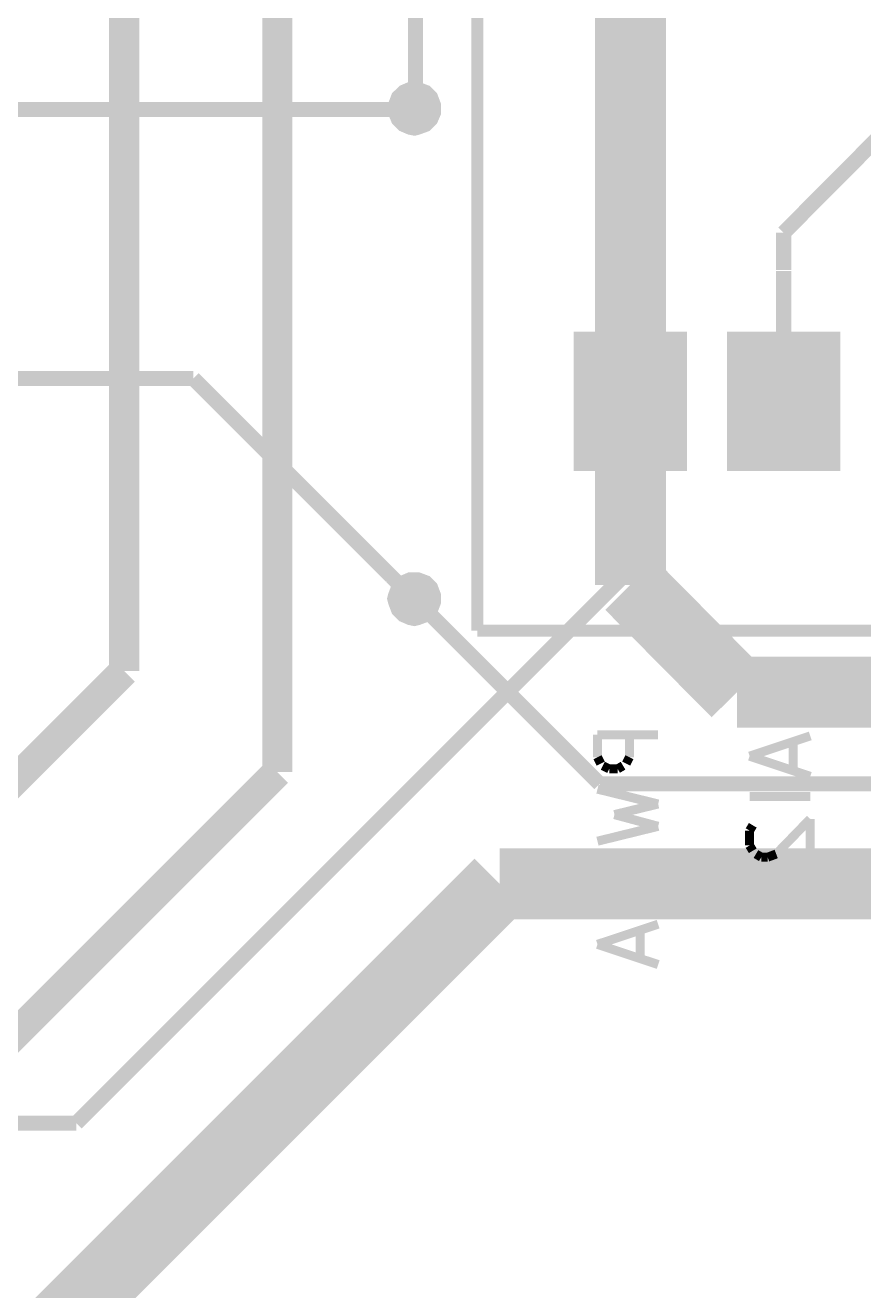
# Model space of a CAD drawing. Header units: millimetres. Extents: x 10 to 287, y 10 to 200.
# Drawn here: x 114.43 to 128.33, y 82.24 to 103.22 of the extents above; entities that cross this region are included whole.
import ezdxf

# ---------------------------------------------------------------- set-up
doc = ezdxf.new("R2010")
doc.units = ezdxf.units.MM
doc.layers.add('H', color=7, linetype='Continuous')
doc.layers.add('P', color=7, linetype='Continuous')

msp = doc.modelspace()

# ---------------------------------------------------------------- hatches: boundary and pattern name
at = {"layer": 'H', "linetype": 'Continuous'}
for points in [[(120.879, 101.459), (120.809, 101.459), (120.668, 101.512), (120.562, 101.618), (120.509, 101.759), (120.509, 101.829), (120.509, 101.918), (120.562, 102.041), (120.668, 102.147), (120.809, 102.217), (120.879, 102.217), (120.968, 102.217), (121.091, 102.147), (121.197, 102.041), (121.25, 101.918), (121.267, 101.829), (121.25, 101.759), (121.197, 101.618), (121.091, 101.512), (120.968, 101.459), (120.879, 101.459)], [(120.879, 101.459), (120.809, 101.459), (120.668, 101.512), (120.562, 101.618), (120.509, 101.759), (120.509, 101.829), (120.509, 101.918), (120.562, 102.041), (120.668, 102.147), (120.809, 102.217), (120.879, 102.217), (120.968, 102.217), (121.091, 102.147), (121.197, 102.041), (121.25, 101.918), (121.267, 101.829), (121.25, 101.759), (121.197, 101.618), (121.091, 101.512), (120.968, 101.459), (120.879, 101.459)], [(120.879, 101.6), (120.826, 101.6), (120.756, 101.635), (120.685, 101.706), (120.65, 101.794), (120.65, 101.882), (120.685, 101.953), (120.756, 102.023), (120.826, 102.059), (120.932, 102.059), (121.003, 102.023), (121.073, 101.953), (121.109, 101.882), (121.109, 101.829), (121.109, 101.776), (121.073, 101.706), (121.003, 101.635), (120.932, 101.6), (120.879, 101.6)], [(120.879, 101.6), (120.826, 101.6), (120.756, 101.635), (120.685, 101.706), (120.65, 101.794), (120.65, 101.882), (120.685, 101.953), (120.756, 102.023), (120.826, 102.059), (120.932, 102.059), (121.003, 102.023), (121.073, 101.953), (121.109, 101.882), (121.109, 101.829), (121.109, 101.776), (121.073, 101.706), (121.003, 101.635), (120.932, 101.6), (120.879, 101.6)], [(124.442, 96.52), (124.354, 96.538), (124.178, 96.608), (124.054, 96.749), (123.966, 96.908), (123.966, 97.014), (123.966, 97.102), (124.054, 97.278), (124.178, 97.402), (124.354, 97.473), (124.442, 97.49), (124.548, 97.473), (124.707, 97.402), (124.848, 97.278), (124.919, 97.102), (124.919, 97.014), (124.919, 96.908), (124.848, 96.749), (124.707, 96.608), (124.548, 96.538), (124.442, 96.52)], [(124.442, 96.52), (124.354, 96.538), (124.178, 96.608), (124.054, 96.749), (123.966, 96.908), (123.966, 97.014), (123.966, 97.102), (124.054, 97.278), (124.178, 97.402), (124.354, 97.473), (124.442, 97.49), (124.548, 97.473), (124.707, 97.402), (124.848, 97.278), (124.919, 97.102), (124.919, 97.014), (124.919, 96.908), (124.848, 96.749), (124.707, 96.608), (124.548, 96.538), (124.442, 96.52)], [(126.982, 96.52), (126.894, 96.538), (126.718, 96.608), (126.577, 96.749), (126.506, 96.908), (126.506, 97.014), (126.506, 97.102), (126.577, 97.278), (126.718, 97.402), (126.894, 97.473), (126.982, 97.49), (127.088, 97.473), (127.265, 97.402), (127.388, 97.278), (127.459, 97.102), (127.459, 97.014), (127.459, 96.908), (127.388, 96.749), (127.265, 96.608), (127.088, 96.538), (126.982, 96.52)], [(126.982, 96.52), (126.894, 96.538), (126.718, 96.608), (126.577, 96.749), (126.506, 96.908), (126.506, 97.014), (126.506, 97.102), (126.577, 97.278), (126.718, 97.402), (126.894, 97.473), (126.982, 97.49), (127.088, 97.473), (127.265, 97.402), (127.388, 97.278), (127.459, 97.102), (127.459, 97.014), (127.459, 96.908), (127.388, 96.749), (127.265, 96.608), (127.088, 96.538), (126.982, 96.52)], [(120.879, 93.327), (120.809, 93.327), (120.668, 93.398), (120.562, 93.486), (120.509, 93.627), (120.509, 93.698), (120.509, 93.786), (120.562, 93.927), (120.668, 94.015), (120.809, 94.086), (120.879, 94.086), (120.968, 94.086), (121.091, 94.015), (121.197, 93.927), (121.25, 93.786), (121.267, 93.698), (121.25, 93.627), (121.197, 93.486), (121.091, 93.398), (120.968, 93.327), (120.879, 93.327)], [(120.879, 93.327), (120.809, 93.327), (120.668, 93.398), (120.562, 93.486), (120.509, 93.627), (120.509, 93.698), (120.509, 93.786), (120.562, 93.927), (120.668, 94.015), (120.809, 94.086), (120.879, 94.086), (120.968, 94.086), (121.091, 94.015), (121.197, 93.927), (121.25, 93.786), (121.267, 93.698), (121.25, 93.627), (121.197, 93.486), (121.091, 93.398), (120.968, 93.327), (120.879, 93.327)], [(120.879, 93.486), (120.826, 93.486), (120.756, 93.521), (120.685, 93.574), (120.65, 93.663), (120.65, 93.751), (120.685, 93.839), (120.756, 93.892), (120.826, 93.927), (120.879, 93.927), (120.932, 93.927), (121.003, 93.892), (121.073, 93.839), (121.109, 93.751), (121.109, 93.698), (121.109, 93.663), (121.073, 93.574), (121.003, 93.521), (120.932, 93.486), (120.879, 93.486)], [(120.879, 93.486), (120.826, 93.486), (120.756, 93.521), (120.685, 93.574), (120.65, 93.663), (120.65, 93.751), (120.685, 93.839), (120.756, 93.892), (120.826, 93.927), (120.879, 93.927), (120.932, 93.927), (121.003, 93.892), (121.073, 93.839), (121.109, 93.751), (121.109, 93.698), (121.109, 93.663), (121.073, 93.574), (121.003, 93.521), (120.932, 93.486), (120.879, 93.486)]]:
    msp.add_hatch(color=256, dxfattribs=at).paths.add_polyline_path(points)

# ---------------------------------------------------------------- linework, layer by layer
at = {"layer": 'P'}
for points, const_width in [([(116.064, 116.611), (116.064, 92.516)], 0.5), ([(116.064, 116.611), (116.064, 92.516)], 0.5), ([(118.604, 115.888), (118.604, 90.84)], 0.5), ([(118.604, 115.888), (118.604, 90.84)], 0.5), ([(121.92, 116.046), (121.92, 93.186)], 0.2), ([(121.92, 116.046), (121.92, 93.186)], 0.2), ([(121.92, 116.046), (121.92, 93.186)], 0.2), ([(121.92, 116.046), (121.92, 93.186)], 0.2), ([(121.92, 116.046), (121.92, 93.186)], 0.2), ([(121.92, 116.046), (121.92, 93.186)], 0.2), ([(120.897, 105.322), (120.897, 101.829)], 0.25), ([(120.897, 105.322), (120.897, 101.829)], 0.25), ([(124.46, 96.996), (124.46, 104.722)], 1.177), ([(124.46, 96.996), (124.46, 104.722)], 1.177), ([(127, 99.783), (130.034, 102.835)], 0.25), ([(127, 99.783), (130.034, 102.835)], 0.25), ([(121.25, 101.847), (121.25, 101.918), (121.197, 102.059), (121.091, 102.164), (120.95, 102.217), (120.879, 102.217), (120.791, 102.217), (120.668, 102.164), (120.562, 102.059), (120.509, 101.918), (120.491, 101.847), (120.509, 101.759), (120.562, 101.635), (120.668, 101.529), (120.791, 101.477), (120.879, 101.459), (120.95, 101.477), (121.091, 101.529), (121.197, 101.635), (121.25, 101.759), (121.25, 101.847), (121.25, 101.847)], 0.132), ([(121.25, 101.847), (121.25, 101.918), (121.197, 102.059), (121.091, 102.164), (120.95, 102.217), (120.879, 102.217), (120.791, 102.217), (120.668, 102.164), (120.562, 102.059), (120.509, 101.918), (120.491, 101.847), (120.509, 101.759), (120.562, 101.635), (120.668, 101.529), (120.791, 101.477), (120.879, 101.459), (120.95, 101.477), (121.091, 101.529), (121.197, 101.635), (121.25, 101.759), (121.25, 101.847), (121.25, 101.847)], 0.132), ([(121.109, 101.847), (121.073, 101.97), (121.003, 102.023), (120.915, 102.059), (120.826, 102.059), (120.738, 102.023), (120.685, 101.97), (120.65, 101.882), (120.65, 101.794), (120.685, 101.706), (120.738, 101.653), (120.826, 101.618), (120.932, 101.618), (121.003, 101.653), (121.073, 101.706), (121.109, 101.794), (121.109, 101.847), (121.109, 101.847)], 0.132), ([(121.109, 101.847), (121.073, 101.97), (121.003, 102.023), (120.915, 102.059), (120.826, 102.059), (120.738, 102.023), (120.685, 101.97), (120.65, 101.882), (120.65, 101.794), (120.685, 101.706), (120.738, 101.653), (120.826, 101.618), (120.932, 101.618), (121.003, 101.653), (121.073, 101.706), (121.109, 101.794), (121.109, 101.847), (121.109, 101.847)], 0.132), ([(120.897, 101.829), (112.254, 101.829)], 0.25), ([(120.897, 101.829), (112.254, 101.829)], 0.25), ([(127, 99.166), (127, 99.783)], 0.25), ([(127, 99.166), (127, 99.783)], 0.25), ([(127, 96.996), (127, 99.148)], 0.25), ([(127, 96.996), (127, 99.148)], 0.25), ([(124.46, 98.143), (124.46, 95.832)], 1.878), ([(124.46, 98.143), (124.46, 95.832)], 1.878), ([(127, 98.143), (127, 95.832)], 1.878), ([(127, 98.143), (127, 95.832)], 1.878), ([(124.46, 96.996), (124.46, 93.945)], 1.177), ([(124.46, 96.996), (124.46, 93.945)], 1.177), ([(96.89, 97.367), (117.21, 97.367)], 0.25), ([(96.89, 97.367), (117.21, 97.367)], 0.25), ([(117.21, 97.367), (120.491, 94.086)], 0.25), ([(117.21, 97.367), (120.491, 94.086)], 0.25), ([(124.919, 97.014), (124.919, 97.12), (124.83, 97.278), (124.707, 97.42), (124.531, 97.49), (124.442, 97.49), (124.337, 97.49), (124.16, 97.42), (124.037, 97.278), (123.966, 97.12), (123.966, 97.014), (123.966, 96.926), (124.037, 96.749), (124.16, 96.608), (124.337, 96.538), (124.442, 96.538), (124.531, 96.538), (124.707, 96.608), (124.83, 96.749), (124.919, 96.926), (124.919, 97.014), (124.919, 97.014)], 0.132), ([(124.919, 97.014), (124.919, 97.12), (124.83, 97.278), (124.707, 97.42), (124.531, 97.49), (124.442, 97.49), (124.337, 97.49), (124.16, 97.42), (124.037, 97.278), (123.966, 97.12), (123.966, 97.014), (123.966, 96.926), (124.037, 96.749), (124.16, 96.608), (124.337, 96.538), (124.442, 96.538), (124.531, 96.538), (124.707, 96.608), (124.83, 96.749), (124.919, 96.926), (124.919, 97.014), (124.919, 97.014)], 0.132), ([(127.459, 97.014), (127.459, 97.12), (127.37, 97.278), (127.247, 97.42), (127.071, 97.49), (126.982, 97.49), (126.877, 97.49), (126.7, 97.42), (126.577, 97.278), (126.506, 97.12), (126.506, 97.014), (126.506, 96.926), (126.577, 96.749), (126.7, 96.608), (126.877, 96.538), (126.982, 96.538), (127.071, 96.538), (127.247, 96.608), (127.37, 96.749), (127.459, 96.926), (127.459, 97.014), (127.459, 97.014)], 0.132), ([(127.459, 97.014), (127.459, 97.12), (127.37, 97.278), (127.247, 97.42), (127.071, 97.49), (126.982, 97.49), (126.877, 97.49), (126.7, 97.42), (126.577, 97.278), (126.506, 97.12), (126.506, 97.014), (126.506, 96.926), (126.577, 96.749), (126.7, 96.608), (126.877, 96.538), (126.982, 96.538), (127.071, 96.538), (127.247, 96.608), (127.37, 96.749), (127.459, 96.926), (127.459, 97.014), (127.459, 97.014)], 0.132), ([(124.46, 94.209), (124.46, 96.996)], 0.25), ([(124.46, 94.209), (124.46, 96.996)], 0.25), ([(124.46, 93.945), (126.224, 92.163)], 1.177), ([(124.46, 93.945), (126.224, 92.163)], 1.177), ([(115.27, 85.019), (124.46, 94.209)], 0.25), ([(115.27, 85.019), (124.46, 94.209)], 0.25), ([(120.491, 94.086), (120.897, 93.698)], 0.25), ([(120.491, 94.086), (120.897, 93.698)], 0.25), ([(121.25, 93.715), (121.25, 93.786), (121.197, 93.927), (121.091, 94.033), (120.95, 94.086), (120.879, 94.086), (120.791, 94.086), (120.668, 94.033), (120.562, 93.927), (120.509, 93.786), (120.491, 93.715), (120.509, 93.645), (120.562, 93.504), (120.668, 93.398), (120.791, 93.345), (120.879, 93.327), (120.95, 93.345), (121.091, 93.398), (121.197, 93.504), (121.25, 93.645), (121.25, 93.715), (121.25, 93.715)], 0.132), ([(121.25, 93.715), (121.25, 93.786), (121.197, 93.927), (121.091, 94.033), (120.95, 94.086), (120.879, 94.086), (120.791, 94.086), (120.668, 94.033), (120.562, 93.927), (120.509, 93.786), (120.491, 93.715), (120.509, 93.645), (120.562, 93.504), (120.668, 93.398), (120.791, 93.345), (120.879, 93.327), (120.95, 93.345), (121.091, 93.398), (121.197, 93.504), (121.25, 93.645), (121.25, 93.715), (121.25, 93.715)], 0.132), ([(121.109, 93.715), (121.073, 93.839), (121.003, 93.909), (120.915, 93.945), (120.826, 93.945), (120.738, 93.909), (120.685, 93.839), (120.65, 93.768), (120.65, 93.663), (120.685, 93.592), (120.738, 93.521), (120.826, 93.486), (120.932, 93.486), (121.003, 93.521), (121.073, 93.592), (121.109, 93.663), (121.109, 93.715), (121.109, 93.715)], 0.132), ([(121.109, 93.715), (121.073, 93.839), (121.003, 93.909), (120.915, 93.945), (120.826, 93.945), (120.738, 93.909), (120.685, 93.839), (120.65, 93.768), (120.65, 93.663), (120.685, 93.592), (120.738, 93.521), (120.826, 93.486), (120.932, 93.486), (121.003, 93.521), (121.073, 93.592), (121.109, 93.663), (121.109, 93.715), (121.109, 93.715)], 0.132), ([(121.303, 93.292), (120.897, 93.698)], 0.25), ([(121.303, 93.292), (120.897, 93.698)], 0.25), ([(123.948, 90.646), (121.303, 93.292)], 0.25), ([(123.948, 90.646), (121.303, 93.292)], 0.25), ([(121.92, 93.186), (144.78, 93.186)], 0.2), ([(121.92, 93.186), (144.78, 93.186)], 0.2), ([(121.92, 93.186), (144.78, 93.186)], 0.2), ([(121.92, 93.186), (144.78, 93.186)], 0.2), ([(121.92, 93.186), (144.78, 93.186)], 0.2), ([(121.92, 93.186), (144.78, 93.186)], 0.2), ([(116.064, 92.516), (111.495, 87.948)], 0.5), ([(116.064, 92.516), (111.495, 87.948)], 0.5), ([(126.224, 92.163), (137.918, 92.163)], 1.177), ([(126.224, 92.163), (137.918, 92.163)], 1.177), ([(124.919, 91.458), (123.913, 91.458)], 0.15), ([(123.913, 91.458), (123.913, 91.087)], 0.15), ([(124.919, 91.458), (123.913, 91.458)], 0.15), ([(123.913, 91.458), (123.913, 91.087)], 0.15), ([(124.442, 91.087), (124.442, 91.458)], 0.15), ([(124.442, 91.087), (124.442, 91.458)], 0.15), ([(127.441, 91.44), (126.436, 91.105)], 0.15), ([(127.441, 91.44), (126.436, 91.105)], 0.15), ([(127.159, 91.352), (127.159, 90.876)], 0.15), ([(127.159, 91.352), (127.159, 90.876)], 0.15), ([(118.604, 90.84), (111.037, 83.273)], 0.5), ([(118.604, 90.84), (111.037, 83.273)], 0.5), ([(123.913, 91.087), (123.966, 90.981)], 0.15), ([(123.913, 91.087), (123.966, 90.981)], 0.15), ([(124.389, 90.981), (124.442, 91.087)], 0.15), ([(124.389, 90.981), (124.442, 91.087)], 0.15), ([(126.436, 91.105), (127.441, 90.77)], 0.15), ([(126.436, 91.105), (127.441, 90.77)], 0.15), ([(124.001, 90.946), (124.107, 90.893)], 0.15), ([(124.001, 90.946), (124.107, 90.893)], 0.15), ([(124.107, 90.893), (124.248, 90.893)], 0.15), ([(124.107, 90.893), (124.248, 90.893)], 0.15), ([(124.248, 90.893), (124.337, 90.946)], 0.15), ([(124.248, 90.893), (124.337, 90.946)], 0.15), ([(159.42, 90.646), (123.948, 90.646)], 0.25), ([(159.42, 90.646), (123.948, 90.646)], 0.25), ([(123.913, 90.558), (124.919, 90.311)], 0.15), ([(123.913, 90.558), (124.919, 90.311)], 0.15), ([(127.441, 90.435), (126.436, 90.435)], 0.15), ([(127.441, 90.435), (126.436, 90.435)], 0.15), ([(124.919, 90.311), (124.195, 90.135)], 0.15), ([(124.919, 90.311), (124.195, 90.135)], 0.15), ([(124.195, 90.135), (124.919, 89.941)], 0.15), ([(124.195, 90.135), (124.919, 89.941)], 0.15), ([(126.488, 89.958), (126.436, 89.87)], 0.15), ([(126.488, 89.958), (126.436, 89.87)], 0.15), ([(126.877, 89.482), (127.441, 90.064)], 0.15), ([(126.877, 89.482), (127.441, 90.064)], 0.15), ([(127.441, 90.064), (127.441, 89.429)], 0.15), ([(127.441, 90.064), (127.441, 89.429)], 0.15), ([(124.919, 89.941), (123.913, 89.694)], 0.15), ([(124.919, 89.941), (123.913, 89.694)], 0.15), ([(126.436, 89.87), (126.436, 89.623)], 0.15), ([(126.436, 89.87), (126.436, 89.623)], 0.15), ([(126.436, 89.623), (126.488, 89.535)], 0.15), ([(126.436, 89.623), (126.488, 89.535)], 0.15), ([(122.29, 88.988), (107.827, 74.524)], 1.177), ([(122.29, 88.988), (107.827, 74.524)], 1.177), ([(139.047, 88.988), (122.29, 88.988)], 1.177), ([(139.047, 88.988), (122.29, 88.988)], 1.177), ([(124.919, 89.323), (123.913, 89.323)], 0.15), ([(123.913, 89.323), (124.619, 88.988)], 0.15), ([(124.919, 89.323), (123.913, 89.323)], 0.15), ([(123.913, 89.323), (124.619, 88.988)], 0.15), ([(126.541, 89.482), (126.63, 89.429)], 0.15), ([(126.541, 89.482), (126.63, 89.429)], 0.15), ([(126.63, 89.429), (126.735, 89.429)], 0.15), ([(126.63, 89.429), (126.735, 89.429)], 0.15), ([(126.735, 89.429), (126.877, 89.482)], 0.15), ([(126.735, 89.429), (126.877, 89.482)], 0.15), ([(124.619, 88.988), (123.913, 88.653)], 0.15), ([(124.619, 88.988), (123.913, 88.653)], 0.15), ([(123.913, 88.653), (124.919, 88.653)], 0.15), ([(123.913, 88.653), (124.919, 88.653)], 0.15), ([(124.919, 88.318), (123.913, 87.983)], 0.15), ([(124.919, 88.318), (123.913, 87.983)], 0.15), ([(124.619, 88.23), (124.619, 87.753)], 0.15), ([(124.619, 88.23), (124.619, 87.753)], 0.15), ([(123.913, 87.983), (124.919, 87.648)], 0.15), ([(123.913, 87.983), (124.919, 87.648)], 0.15), ([(105.622, 85.019), (115.27, 85.019)], 0.25), ([(105.622, 85.019), (115.27, 85.019)], 0.25)]:
    msp.add_lwpolyline(points, dxfattribs=dict(at, const_width=const_width))

doc.saveas('drawing.dxf')
